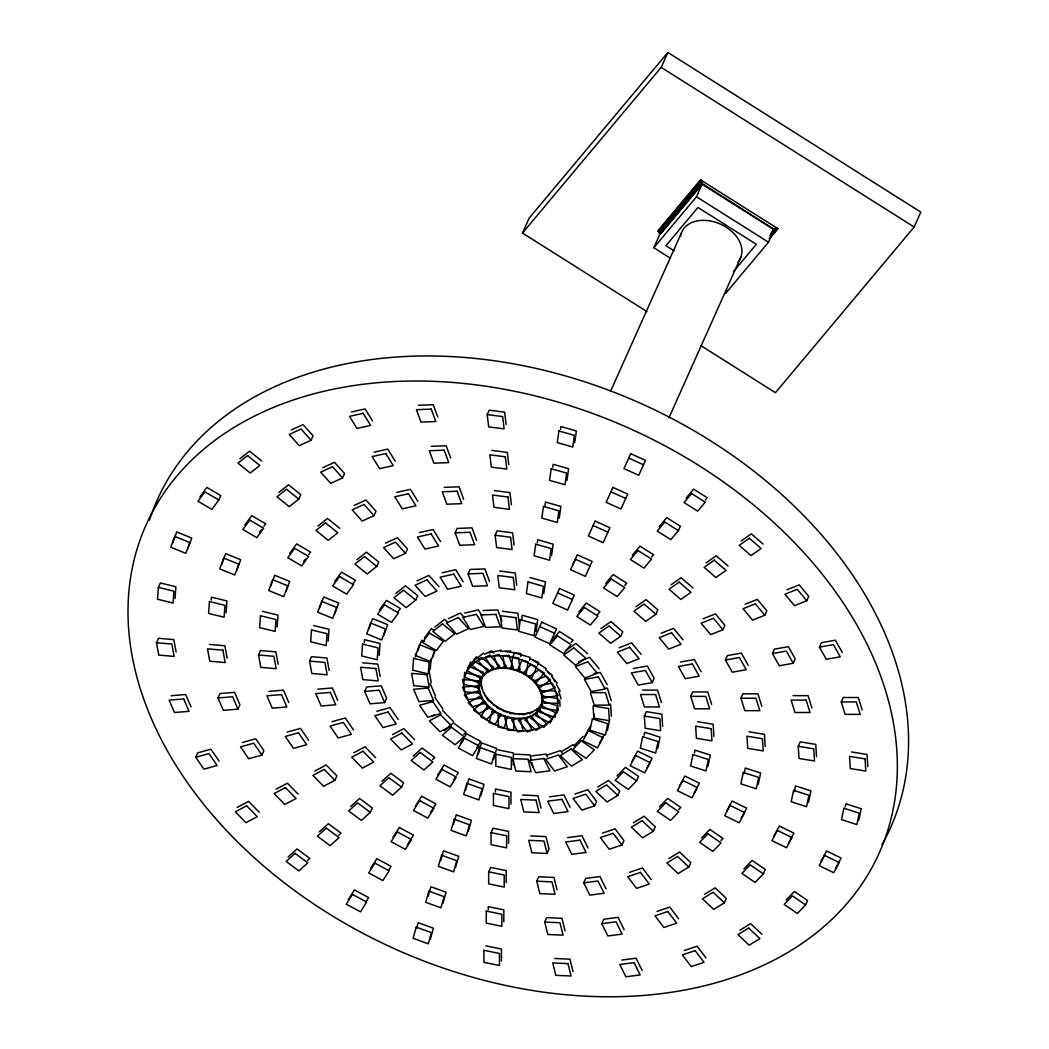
<?xml version="1.0" encoding="UTF-8"?>
<svg xmlns="http://www.w3.org/2000/svg" width="1049" height="1049" viewBox="0 0 1049 1049"><rect width="100%" height="100%" fill="white"/><g stroke="black" fill="none" stroke-linecap="round" stroke-linejoin="round"><path stroke-width="1.5" d="M488.283 909.667L488.296 906.664L503.835 909.811L503.795 921.848M488.703 871.863L488.65 883.901L504.202 887.061L504.241 875.023L488.703 871.863L490.67 867.444L506.221 870.604L506.169 882.629M491.076 832.644L491.037 844.681L506.575 847.841L506.628 835.804L491.076 832.644L493.056 828.225L508.608 831.385L508.555 843.422M495.43 792.021L495.443 789.018L510.981 792.179L510.942 804.203M501.409 961.068L501.448 949.03L485.91 945.87M513.328 764.996L513.367 752.959L497.829 749.799M700.548 179.851L702.306 183.601L659.519 234.91L659.519 233.048L657.867 230.832L700.548 179.851L777.952 228.708L769.625 238.661M158.386 587.388L157.534 599.241L173.046 603.031L173.911 591.177L158.386 587.388L160.366 582.969L175.878 586.758L175.026 598.612M211.19 600.12L211.4 597.156L226.925 600.933L226.073 612.786M277.106 626.974L277.972 615.12L262.447 611.331M328.153 641.149L329.006 629.295L313.494 625.519M364.318 642.657L364.528 639.693L380.053 643.483L379.2 655.337M415.365 656.844L415.574 653.881M430.234 669.511L430.982 659.139M481.281 683.686L481.701 677.772M512.581 657.369L510.915 669L526.362 673.406L528.027 661.762L512.581 657.369L514.561 652.95M521.655 619.579L522.284 615.212L537.731 619.618L536.065 631.249M537.324 542.661L537.731 539.763L553.19 544.156L551.525 555.786M544.837 506.392L545.467 502.025L560.913 506.431L559.248 518.062M552.771 467.211L553.19 464.301L568.637 468.693L566.971 480.337M560.494 429.474L560.913 426.563L576.373 430.969L574.695 442.599M529.588 660.254L530.007 657.343L516.095 653.383M543.788 593.524L545.467 581.88L530.007 577.488M557.045 712.835L557.937 708.547M593.773 717.228L594.363 714.369M607.345 730.72L609.731 719.299M644.073 735.113L644.663 732.254L660.031 737.185L657.657 748.606M694.372 752.998L694.962 750.14L710.33 755.07L707.957 766.491M744.082 773.742L745.262 768.038L760.63 772.956L758.257 784.39M794.381 791.641L795.562 785.924L810.929 790.854L808.556 802.275M845.271 806.668L845.861 803.809L861.229 808.74L858.856 820.161M416.623 928.286L418.21 922.7L433.434 928.221L430.26 939.38M428.097 896.502L430.877 886.746L446.087 892.266L442.914 903.412M440.75 860.534L443.53 850.778L458.754 856.299L455.568 867.444M453.417 824.566L456.197 814.811L471.407 820.331L468.234 831.49M465.677 790.002L468.851 778.856L484.061 784.377L480.888 795.522M478.331 754.034L481.517 742.889L496.728 748.409L493.554 759.555M702.306 183.601L774.188 229.377L775.486 228.328L777.952 228.708M172.757 542.831L176.717 531.974L191.744 538.071L187.784 548.915M221.732 564.48L225.692 553.636L240.719 559.733L236.759 570.577M270.708 586.129L274.668 575.285L289.694 581.382L285.734 592.226M319.683 607.791L323.643 596.933L338.67 603.031L334.71 613.875M368.658 629.439L372.618 618.595L387.645 624.693L383.685 635.537M417.633 651.088L421.593 640.244L424.609 641.463M432.66 657.185L435.138 650.406M468.09 668.672L470.568 661.906M481.635 678.834L483.615 673.419M218.808 500.006L204.883 491.85L197.973 501.238L211.885 509.394L218.808 500.006L220.788 495.587L206.863 487.431L199.953 496.82M156.485 642.722L171.852 644.047L174.147 656.412L158.766 655.101L156.485 642.722L158.465 638.303L173.832 639.628L176.114 651.993M311.12 440.226L301.05 429.028L289.209 434.443L299.267 445.641L311.12 440.226L313.087 435.807L303.03 424.609L291.176 430.011M298.795 499.101L286.547 489.227L276.975 496.78L289.222 506.667L298.795 499.101L300.775 494.682L288.527 484.795L278.955 492.361M218.008 697.965L219.975 693.546L234.583 692.34L239.919 704.718L237.939 709.137L223.345 710.343L218.008 697.965L232.603 696.759L237.939 709.137M195.743 757.273L208.974 753.602L217.143 765.482L203.926 769.153L195.743 757.273L197.723 752.854L210.954 749.183L219.123 761.063M258.513 654.982L273.881 656.307L276.175 668.672L260.795 667.348L258.513 654.982L260.493 650.564L275.861 651.875L278.155 664.253M342.577 477.938L332.52 466.726L320.666 472.142L330.723 483.34L342.577 477.938L344.557 473.505L334.5 462.307L322.646 467.723M261.909 755.096L253.74 743.203L240.523 746.875L248.692 758.768L261.909 755.096L263.889 750.664L255.72 738.784L242.503 742.456M374.034 515.636L363.977 504.438L352.136 509.853L362.193 521.051L374.034 515.636L376.014 511.217L365.957 500.019L354.103 505.434M309.521 661.106L324.902 662.43L327.183 674.795L311.815 673.484L309.521 661.106L311.501 656.687L326.882 658.011L329.163 670.377M646.892 311.553L522.481 233.048L529.155 218.126L667.859 52.45L920.825 212.095L914.151 227.017L775.447 392.693L700.798 345.58M376.761 566.421L364.514 556.547L354.929 564.1L367.176 573.987L376.761 566.421L378.728 562.002L366.494 552.128L356.909 559.681M405.504 553.347L395.447 542.149L383.593 547.552L393.65 558.763L405.504 553.347L407.484 548.929L397.414 537.731L385.573 543.133M487.195 414.617L502.668 416.584L504.149 428.857L488.677 426.904L487.195 414.617L489.175 410.198L504.648 412.165L506.129 424.439M364.685 691.422L366.665 687.003L381.259 685.81L386.609 698.188L384.629 702.607L370.035 703.813L364.685 691.422L379.292 690.229L384.629 702.607M334.893 780.325L324.233 769.415L312.93 775.408L323.59 786.317L334.893 780.325L336.873 775.906L326.213 764.996L314.91 770.989M415.732 600.094L403.498 590.207L393.913 597.773L406.16 607.646L415.732 600.094L417.712 595.675L405.478 585.788L395.893 593.341M522.481 233.048L661.185 67.372L667.859 52.45M455.161 532.84L470.018 532.289L474.594 544.706L459.737 545.257L455.161 532.84L457.141 528.421L471.998 527.857L476.574 540.287M468.09 573.882L482.946 573.331L487.51 585.762L472.653 586.312L468.09 573.882L470.057 569.463L484.913 568.912L489.49 581.343M370.323 812.372L357.604 802.905L348.674 810.969L361.407 820.436L370.323 812.372L372.303 807.953L359.584 798.486L350.654 806.55M495.141 535.265L510.614 537.232L512.096 549.519L496.623 547.552L495.141 535.265L497.121 530.846L512.594 532.813L514.076 545.087M401.583 787.143L388.851 777.676L379.935 785.74L392.654 795.221L401.583 787.143L403.563 782.724L390.831 773.257L381.902 781.321M670.416 258.238L653.802 247.761L659.401 235.225L702.083 184.244L774.083 229.692L768.484 242.214L725.803 293.195L727.049 290.416M653.802 247.761L696.484 196.779L702.083 184.244M610.544 391.343L681.286 233.206M668.921 417.895L741 256.769M620.772 636.205L608.984 625.991L598.848 633.085L610.649 643.299L620.772 636.205L622.752 631.786L610.964 621.572L600.828 628.666M678.388 530.624L664.804 522.048L657.264 531.069L670.849 539.645L678.388 530.624L680.368 526.205L666.784 517.629L659.244 526.637M547.067 853.44L543.985 841.01L528.748 840.341L531.843 852.771L547.067 853.44L549.047 849.021L545.965 836.591L530.728 835.922M655.861 614.268L644.073 604.054L633.937 611.161L645.725 621.375L655.861 614.268L657.841 609.849L646.053 599.635L635.917 606.742M536.747 881.199L551.971 881.868L555.065 894.299L539.829 893.63L536.747 881.199L538.714 876.78L553.951 877.449L557.045 889.867M594.639 805.842L585.788 794.172L573.016 798.459L581.867 810.13L594.639 805.842L596.619 801.423L587.768 789.74L574.996 794.027M544.733 922.058L559.969 922.727L563.051 935.157L547.814 934.489L544.733 922.058L546.713 917.639L561.936 918.308L565.031 930.725M652.203 682.624L645.371 670.429L631.406 672.92L638.238 685.102L652.203 682.624L654.183 678.205L647.351 666.01L633.386 668.501M644.361 716.061L659.887 718.591L660.647 730.773L645.122 728.242L644.361 716.061L646.341 711.642L661.867 714.172L662.627 726.354M617.795 795.43L606.558 784.862L595.832 791.418L607.069 801.987L617.795 795.43L619.775 791.012L608.538 780.443L597.799 786.986M583.716 882.838L598.009 880.99L604.106 893.289L589.813 895.138L583.716 882.838L585.696 878.406L599.989 876.558L606.086 888.87M636.573 780.836L623.394 771.789L615.147 780.351L628.325 789.386L636.573 780.836L638.539 776.404L625.374 767.37L617.127 775.919M621.978 844.956L613.127 833.286L600.356 837.574L609.207 849.244L621.978 844.956L623.958 840.537L615.107 828.867L602.336 833.155M690.727 696.366L705.78 696.379L709.662 708.822L694.608 708.809L690.727 696.366L692.707 691.947L707.76 691.96L711.642 704.404M722.931 629.728L713.425 618.294L701.138 623.185L710.645 634.619L722.931 629.728L724.911 625.309L715.405 613.862L703.105 618.766M601.746 923.658L616.051 921.809L622.149 934.108L607.843 935.957L601.746 923.658L603.726 919.239L618.031 917.39L624.129 929.689M725.423 660.018L739.388 657.526L746.219 669.721L732.254 672.199L725.423 660.018L727.403 655.599L741.355 653.107L748.199 665.302M653.33 831.241L642.08 820.659L631.354 827.215L642.591 837.784L653.33 831.241L655.31 826.809L644.06 816.24L633.334 822.796M764.839 615.239L755.332 603.804L743.046 608.695L752.553 620.129L764.839 615.239L766.819 610.82L757.312 599.385L745.013 604.276M740.909 698.214L755.962 698.241L759.843 710.671L744.79 710.658L740.909 698.214L742.889 693.795L757.929 693.809L761.81 706.252M772.431 653.566L774.411 649.147L788.363 646.656L795.208 658.851L793.228 663.27L779.263 665.748L772.431 653.566L786.396 651.075L793.228 663.27M806.747 600.749L797.24 589.315L784.954 594.206L794.46 605.64L806.747 600.749L808.727 596.33L799.22 584.896L786.92 589.787M688.852 867.038L677.602 856.469L666.876 863.025L678.126 873.594L688.852 867.038L690.832 862.619L679.582 852.05L668.856 858.593M819.439 647.115L833.404 644.624L840.236 656.818L826.271 659.297L819.439 647.115L821.419 642.696L835.371 640.205L842.216 652.399M724.374 902.848L713.136 892.266L702.397 898.823L713.648 909.391L724.374 902.848L726.354 898.416L715.116 887.847L704.377 894.404M798.237 746.298L813.762 748.816L814.522 760.997L799.01 758.479L798.237 746.298L800.217 741.866L815.742 744.397L816.502 756.578M763.318 873.896L750.153 864.861L741.905 873.411L755.083 882.445L763.318 873.896L765.298 869.477L752.12 860.442L743.872 868.992M841.259 701.912L856.312 701.938L860.193 714.382L845.14 714.356L841.259 701.912L843.239 697.493L858.292 697.519L862.173 709.95M805.58 904.92L792.401 895.885L784.154 904.435L797.332 913.469L805.58 904.92L807.546 900.501L794.381 891.466L786.134 900.016M572.57 565.293L577.317 554.79L592.121 561.438L585.394 576.373L570.59 569.725L575.35 559.209L590.141 565.857M537.573 665.158L538.766 662.535L529.889 658.536M539.029 708.809L543.094 701.152M584.909 736.319L590.338 726.118M599.477 743.453L604.224 734.523M632.154 761.286L637.582 751.097L652.15 758.217L646.722 768.419M679.398 786.252L684.827 776.063L699.395 783.183L693.966 793.385M726.642 811.218L732.071 801.03L746.639 808.15L741.21 818.351M773.887 836.184L779.315 825.996L793.883 833.116L788.455 843.317M821.144 861.163L826.56 850.962L841.128 858.095L835.712 868.284M348.216 899.754L354.392 889.945L368.658 897.603L365.577 902.507M370.638 868.52L376.814 858.711L391.08 866.369L388.759 870.041M393.047 837.286L399.223 827.477L413.49 835.122L407.314 844.93M415.47 806.052L421.646 796.243L435.912 803.888L430.51 812.477M437.879 774.818L444.055 765.009L458.321 772.654L456.774 775.106M460.301 743.571L466.477 733.762L480.744 741.42L476.875 747.544M453.692 780.01L455.24 777.558M244.85 525.064L251.76 515.662L265.685 523.818L263.955 526.165M259.627 532.04L261.358 529.693M289.747 553.295L296.657 543.907L310.583 552.049L308.852 554.41M303.672 561.451L305.39 559.104M334.644 581.526L341.554 572.138L355.48 580.294L352.884 583.821M379.541 609.771L386.452 600.369L400.377 608.525L397.781 612.052M424.439 638.002L431.362 628.613L434.142 630.239M470.201 665.066L476.259 656.844L479.039 658.484M658.234 231.147L700.916 180.166M658.575 231.488L701.256 180.52M658.877 231.855L701.558 180.887M659.139 232.249L701.82 181.267M659.362 232.642L702.043 181.674M659.519 233.048L702.201 182.067M659.637 233.455L702.306 182.474M659.69 233.848L702.371 182.867M659.69 234.229L702.371 183.247M733.618 271.429L756.329 244.286L697.952 207.453L665.945 245.689L674.087 250.829M771.067 233.101L774.844 228.603M773.061 230.924L775.145 228.446M771.317 233.298L775.486 228.328M771.697 233.232L775.854 228.262M770.005 235.71L776.26 228.249M770.425 235.75L776.68 228.289M770.858 235.841L777.099 228.38M769.205 238.464L777.532 228.525M551.918 640.546L559.458 631.524L573.056 640.1L571.167 642.355M578.746 612.065L586.299 603.057L599.884 611.633L597.051 615.016M605.575 583.598L613.127 574.577L626.712 583.152L624.824 585.408M632.403 555.118L639.956 546.109L653.54 554.685L651.652 556.94M686.072 498.17L693.612 489.162L707.196 497.737L705.321 499.993M535.711 710.671L540.864 705.334M574.865 744.908L583.113 736.359M659.375 806.943L667.623 798.394L680.801 807.428L678.729 809.566M701.624 837.967L709.871 829.418L723.049 838.453L720.991 840.59M288.147 857.007L297.077 848.943L309.796 858.41L307.567 860.429M319.407 831.778L328.324 823.714L341.056 833.181L338.827 835.201M413.162 756.093L422.078 748.029L434.811 757.496L432.581 759.515M444.409 730.865L453.338 722.8L466.058 732.281L463.828 734.287M239.972 458.701L249.544 451.136L261.791 461.022M317.939 526.021L327.511 518.468L339.758 528.342M434.876 627.014L444.448 619.448L446.9 621.428M473.86 660.673L483.432 653.107M565.739 650.603L575.875 643.496L587.663 653.711M671.006 584.804L681.129 577.711L692.93 587.925M706.095 562.867L716.218 555.773L728.019 565.988M741.184 540.943L751.307 533.849L763.108 544.064M529.43 713.74L537.481 708.836M562.277 751.189L573.003 744.633L575.258 746.744M739.899 930.201L750.638 923.658L761.876 934.226M237.284 807.363L248.6 801.37L259.26 812.267M276.097 789.176L287.4 783.183L298.073 794.08M353.71 752.802L365.013 746.809L375.686 757.719M392.523 734.628L403.826 728.635L414.486 739.532M431.323 716.441L434.155 714.946M417.03 580.844L428.884 575.429L438.941 586.627M448.5 618.556L460.341 613.141L464.366 617.625M484.402 654.222L491.811 650.839L493.817 653.081M578.76 661.683L589.682 657.33L599.189 668.777M619.29 647.744L631.59 642.84L641.096 654.288M661.198 633.255L673.497 628.351L683.004 639.798M523.149 714.854L533.089 711.51M547.644 754.913L560.428 750.625L562.395 753.221M629.675 872.27L642.447 867.982L651.298 879.652M657.015 911.384L669.787 907.097L678.637 918.767M684.354 950.499L697.139 946.211L705.99 957.894M287.269 732.058L300.486 728.386L308.655 740.279M332.035 721.673L345.265 718.001L353.434 729.881M376.801 711.274L390.031 707.603L398.2 719.483M351.481 411.955L365.118 408.913L372.579 420.977M374.139 452.158L387.763 449.116L395.237 461.18M396.784 492.361L410.421 489.319L417.895 501.383M419.443 532.564L433.08 529.522L440.541 541.586M442.101 572.78L455.738 569.725L463.199 581.789M464.759 612.983L478.383 609.928L481.701 615.291M488.926 652.845L501.042 650.144M594.127 673.563L600.343 672.461L607.174 684.656M680.395 662.05L694.359 659.559L701.191 671.753M518.324 714.5L527.857 713.268M531.581 755.936L545.886 754.087L547.237 756.827M549.624 796.768L563.916 794.919L570.013 807.219M567.653 837.587L581.959 835.738L588.056 848.038M621.769 960.058L636.061 958.209L642.158 970.522M171.092 695.723L185.686 694.517L191.023 706.895M268.872 691.357L283.479 690.163L288.816 702.542M317.768 689.18L332.376 687.987L337.712 700.365M418.394 405.255L433.25 404.704L437.813 417.135M431.309 446.31L446.166 445.759L450.729 458.19M444.225 487.365L459.082 486.815L463.645 499.245M482.973 610.518L497.842 609.967L501.894 621.021M500.36 651.403L510.758 651.023M604.381 688.262L607.397 688.262L611.279 700.706M642.526 690.098L657.579 690.111L661.46 702.555M793.057 695.644L808.11 695.671L811.992 708.101M509.801 713.49L521.996 714.015M514.744 754.205L529.981 754.874L531.135 759.542M522.743 795.063L537.967 795.732L541.061 808.163M554.698 958.498L569.935 959.166L573.016 971.584M209.472 644.44L224.853 645.751L227.135 658.129M362.521 662.811L377.889 664.135L380.184 676.5M491.824 450.414L507.296 452.381L508.778 464.655M494.472 490.63L509.945 492.597L511.427 504.871M499.77 571.062L515.243 573.029L516.724 585.303M502.419 611.279L517.891 613.245L519.373 625.519M505.067 651.495L520.54 653.461L520.907 656.53M697.624 721.725L713.15 724.243L713.923 736.424M748.92 731.796L764.446 734.326L765.219 746.508M851.5 751.949L867.025 754.467L867.798 766.649M503.323 711.222L515.754 713.74M497.213 708.036L509.381 712.441M628.705 458.125L643.509 464.773M610.911 491.811L625.715 498.472M593.131 525.51L607.935 532.171M557.557 592.908L572.361 599.556M539.776 626.607L554.58 633.255M493.174 704.823L503.153 710.186M661.185 67.372L914.151 227.017M696.484 196.779L768.484 242.214M532.63 660.005L546.227 668.58M487.129 699.473L497.318 707.052M545.493 669.524L552.574 675.648M484.638 695.539L492.099 703.171M442.626 710.448L453.299 721.345M547.775 671.819L549.676 674.114M551.577 676.395L557.281 683.253M483.196 692.091L487.733 698.7M434.797 697.205L442.966 709.098M553.334 678.913L554.855 681.627M556.363 684.328L560.166 691.107M480.835 685.574L484.389 693.835M430.156 683.62L435.505 696.011M558.671 691.081L561.097 698.857M531.909 762.636L533.076 767.304M481.071 682.571L482.212 688.76M428.91 670.259L431.191 682.637M610.57 704.089L611.344 716.27M559.668 700.103L560.048 706.2M149.469 520.186A401.597 285.459 24.1 0 1 638.553 402.423A401.597 285.459 24.1 0 1 881.999 844.655M680.565 236.13A32.126 22.842 24.1 0 1 720.545 224.171A32.126 22.842 24.1 0 1 738.05 261.962M483.93 950.289L483.891 962.326L499.429 965.486L499.468 953.449L483.93 950.289M486.316 911.083L486.264 923.107L501.815 926.267L501.855 914.243L486.316 911.083M493.463 793.437L493.423 805.462L508.962 808.622L509.014 796.597L493.463 793.437M495.849 754.218L495.81 766.255L511.348 769.415L511.387 757.378L495.849 754.218M498.236 715.012L498.183 727.036L513.735 730.196L513.774 718.159L498.236 715.012M209.433 601.575L208.567 613.429L224.093 617.205L224.945 605.352L209.433 601.575M260.467 615.75L259.614 627.604L275.126 631.393L275.992 619.539L260.467 615.75M311.514 629.938L310.648 641.791L326.173 645.568L327.026 633.714L311.514 629.938M362.561 644.112L361.695 655.966L377.22 659.755L378.073 647.902L362.561 644.112M413.594 658.3L412.742 670.154L428.254 673.93L429.12 662.076L413.594 658.3M464.641 672.475L463.776 684.328L479.301 688.118L480.154 676.264L464.641 672.475M520.304 619.644L518.639 631.275L534.085 635.668L535.764 624.037L520.304 619.644M528.027 581.907L526.362 593.55L541.822 597.943L543.487 586.312L528.027 581.907M535.764 544.182L534.085 555.813L549.545 560.218L551.21 548.575L535.764 544.182M543.487 506.444L541.822 518.088L557.268 522.481L558.933 510.85L543.487 506.444M551.21 468.719L549.545 480.35L564.991 484.756L566.67 473.112L551.21 468.719M558.933 430.982L557.268 442.626L572.728 447.018L574.393 435.387L558.933 430.982M542.084 700.902L539.711 712.323L555.078 717.254L557.452 705.833L542.084 700.902M592.383 718.788L590.01 730.209L605.378 735.139L607.751 723.718L592.383 718.788M642.683 736.673L640.31 748.094L655.677 753.025L658.051 741.604L642.683 736.673M692.983 754.572L690.609 765.993L705.977 770.91L708.35 759.489L692.983 754.572M743.282 772.457L740.909 783.878L756.277 788.809L758.65 777.388L743.282 772.457M793.595 790.343L791.208 801.764L806.576 806.694L808.949 795.273L793.595 790.343M843.894 808.228L841.508 819.649L856.876 824.58L859.249 813.159L843.894 808.228M416.243 927.132L413.057 938.278L428.28 943.798L431.454 932.64L416.243 927.132M428.897 891.165L425.724 902.31L440.934 907.831L444.107 896.685L428.897 891.165M441.55 855.197L438.377 866.356L453.601 871.863L456.774 860.718L441.55 855.197M454.217 819.243L451.044 830.388L466.254 835.909L469.428 824.75L454.217 819.243M466.871 783.275L463.697 794.421L478.921 799.941L482.094 788.796L466.871 783.275M479.537 747.308L476.364 758.466L491.575 763.974L494.748 752.828L479.537 747.308M492.191 711.353L489.018 722.499L504.228 728.019L507.414 716.873L492.191 711.353M174.737 536.406L170.777 547.25L185.804 553.334L189.777 542.49L174.737 536.406M223.712 558.055L219.752 568.899L234.779 574.996L238.752 564.152L223.712 558.055M272.688 579.704L268.728 590.548L283.755 596.645L287.728 585.801L272.688 579.704M321.663 601.365L317.703 612.21L332.73 618.294L336.703 607.45L321.663 601.365M370.638 623.014L366.678 633.858L381.705 639.956L385.678 629.112L370.638 623.014M419.613 644.663L415.653 655.507L430.68 661.604L434.653 650.76L419.613 644.663M468.588 666.325L464.628 677.169L479.655 683.266L483.628 672.409L468.588 666.325M521.982 660.293L517.236 670.809L532.04 677.457L536.786 666.954L521.982 660.293M541.756 622.175L535.029 637.11L549.82 643.771L556.547 628.836L541.756 622.175M559.537 588.489L552.81 603.411L567.614 610.072L574.341 595.137L559.537 588.489M595.111 521.091L588.384 536.026L603.188 542.674L609.915 527.739L595.111 521.091M612.891 487.392L606.165 502.327L620.969 508.975L627.695 494.053L612.891 487.392M630.685 453.692L623.958 468.628L638.749 475.289L645.476 460.354L630.685 453.692M541.114 705.571L535.685 715.772L550.253 722.905L555.682 712.704L541.114 705.571M588.358 730.55L582.929 740.738L597.497 747.871L602.926 737.67L588.358 730.55M635.602 755.516L630.174 765.704L644.742 772.838L650.17 762.636L635.602 755.516M682.847 780.482L677.431 790.671L691.986 797.804L697.415 787.602L682.847 780.482M730.091 805.448L724.675 815.637L739.243 822.77L744.659 812.569L730.091 805.448M777.335 830.415L771.92 840.616L786.488 847.736L791.903 837.548L777.335 830.415M824.58 855.381L819.164 865.582L833.732 872.702L839.148 862.514L824.58 855.381M352.425 894.364L346.249 904.172L360.502 911.83L366.678 902.022L352.425 894.364M374.834 863.13L368.658 872.938L382.924 880.596L389.1 870.788L374.834 863.13M397.256 831.896L391.08 841.704L405.334 849.362L411.51 839.554L397.256 831.896M419.666 800.662L413.49 810.471L427.756 818.115L433.932 808.307L419.666 800.662M442.088 769.428L435.912 779.237L450.165 786.881L456.341 777.073L442.088 769.428M464.497 738.194L458.321 748.003L472.588 755.647L478.764 745.839L464.497 738.194M486.92 706.947L480.744 716.755L494.997 724.413L501.173 714.605L486.92 706.947M249.78 520.081L242.87 529.483L256.795 537.639L263.705 528.237L249.78 520.081M294.677 548.325L287.767 557.714L301.692 565.87L308.603 556.481L294.677 548.325M339.588 576.557L332.664 585.958L346.59 594.114L353.5 584.713L339.588 576.557M384.485 604.801L377.561 614.189L391.487 622.345L398.397 612.944L384.485 604.801M429.382 633.032L422.459 642.421L436.384 650.577L443.294 641.188L429.382 633.032M474.279 661.263L467.369 670.665L481.281 678.821L488.205 669.419L474.279 661.263M530.65 664.423L523.11 673.432L536.695 682.007L544.247 672.999L530.65 664.423M557.491 635.956L549.938 644.965L563.536 653.54L571.076 644.532L557.491 635.956M584.319 607.476L576.766 616.484L590.364 625.06L597.904 616.051L584.319 607.476M611.147 578.996L603.595 588.017L617.192 596.593L624.732 587.571L611.147 578.996M637.976 550.528L630.436 559.537L644.02 568.112L651.56 559.104L637.976 550.528M691.632 493.581L684.092 502.589L697.677 511.165L705.23 502.156L691.632 493.581M538.884 709.753L530.637 718.303L543.815 727.337L552.062 718.788L538.884 709.753M581.133 740.778L572.898 749.327L586.063 758.361L594.311 749.812L581.133 740.778M665.643 802.813L657.395 811.362L670.573 820.397L678.821 811.847L665.643 802.813M707.891 833.837L699.644 842.386L712.822 851.421L721.069 842.871L707.891 833.837M295.097 853.361L286.167 861.426L298.899 870.893L307.816 862.829L295.097 853.361M326.344 828.133L317.427 836.197L330.147 845.664L339.076 837.6L326.344 828.133M420.111 752.448L411.182 760.512L423.914 769.992L432.831 761.928L420.111 752.448M451.358 727.219L442.429 735.283L455.161 744.764L464.091 736.7L451.358 727.219M482.606 701.991L473.689 710.068L486.408 719.535L495.338 711.471L482.606 701.991M247.577 455.554L237.992 463.12L250.239 472.994L259.811 465.441L247.577 455.554M325.531 522.887L315.959 530.44L328.193 540.327L337.778 532.761L325.531 522.887M442.468 623.867L432.896 631.432L445.143 641.306L454.715 633.753L442.468 623.867M481.452 657.539L471.88 665.092L484.113 674.979L493.699 667.413L481.452 657.539M538.806 669.852L528.67 676.946L540.471 687.161L550.594 680.067L538.806 669.852M573.895 647.915L563.759 655.022L575.56 665.236L585.683 658.143L573.895 647.915M679.162 582.129L669.026 589.223L680.814 599.438L690.95 592.344L679.162 582.129M714.251 560.192L704.115 567.299L715.903 577.514L726.039 570.407L714.251 560.192M749.34 538.268L739.204 545.362L750.992 555.577L761.128 548.483L749.34 538.268M535.501 713.254L524.775 719.811L536.026 730.379L546.752 723.823L535.501 713.254M571.036 749.052L560.297 755.608L571.548 766.176L582.274 759.633L571.036 749.052M748.658 928.077L737.932 934.62L749.17 945.201L759.909 938.645L748.658 928.077M246.62 805.789L235.317 811.782L245.977 822.678L257.28 816.686L246.62 805.789M285.42 787.602L274.117 793.595L284.79 804.491L296.093 798.499L285.42 787.602M363.033 751.241L351.73 757.221L362.403 768.13L373.706 762.138L363.033 751.241M401.846 733.054L390.543 739.047L401.203 749.943L412.506 743.951L401.846 733.054M440.659 714.867L429.343 720.86L440.016 731.756L451.319 725.777L440.659 714.867M479.459 696.68L468.156 702.673L478.816 713.582L490.132 707.59L479.459 696.68M426.904 579.848L415.063 585.263L425.12 596.461L436.961 591.059L426.904 579.848M458.374 617.559L446.52 622.975L456.577 634.173L468.431 628.757L458.374 617.559M489.831 655.271L477.99 660.673L488.047 671.885L499.888 666.469L489.831 655.271M545.795 676.238L533.508 681.142L543.015 692.576L555.301 687.685L545.795 676.238M587.702 661.749L575.416 666.653L584.922 678.087L597.209 673.196L587.702 661.749M629.61 647.259L617.323 652.163L626.83 663.597L639.116 658.706L629.61 647.259M671.517 632.783L659.231 637.674L668.738 649.108L681.024 644.217L671.517 632.783M531.109 715.929L518.337 720.217L527.188 731.9L539.96 727.613L531.109 715.929M558.448 755.044L545.677 759.332L554.528 771.015L567.299 766.727L558.448 755.044M640.467 872.401L627.695 876.689L636.546 888.359L649.318 884.071L640.467 872.401M667.82 911.515L655.035 915.803L663.886 927.486L676.671 923.199L667.82 911.515M695.159 950.63L682.375 954.918L691.225 966.601L704.01 962.313L695.159 950.63M298.506 732.805L285.289 736.477L293.458 748.37L306.688 744.698L298.506 732.805M343.285 722.42L330.055 726.092L338.224 737.971L351.454 734.3L343.285 722.42M388.051 712.022L374.834 715.693L383.003 727.586L396.22 723.902L388.051 712.022M432.817 701.624L419.6 705.295L427.769 717.188L440.986 713.517L432.817 701.624M477.583 691.239L464.366 694.91L472.535 706.79L485.766 703.118L477.583 691.239M363.138 413.332L349.501 416.374L356.975 428.438L370.599 425.396L363.138 413.332M385.796 453.535L372.159 456.577L379.62 468.641L393.257 465.599L385.796 453.535M408.441 493.738L394.817 496.78L402.278 508.844L415.915 505.802L408.441 493.738M431.1 533.941L417.463 536.996L424.937 549.047L438.574 546.005L431.1 533.941M453.758 574.144L440.121 577.199L447.595 589.263L461.219 586.207L453.758 574.144M476.416 614.36L462.779 617.402L470.24 629.466L483.877 626.41L476.416 614.36M499.062 654.563L485.438 657.605L492.899 669.668L506.536 666.626L499.062 654.563M551.354 683.332L537.39 685.823L544.234 698.018L558.186 695.526L551.354 683.332M598.363 676.88L584.398 679.372L591.23 691.553L605.194 689.075L598.363 676.88M692.379 663.978L678.415 666.469L685.246 678.651L699.211 676.172L692.379 663.978M525.877 717.686L511.571 719.535L517.668 731.835L531.974 729.986L525.877 717.686M543.907 758.506L529.614 760.355L535.711 772.667L550.004 770.818L543.907 758.506M561.949 799.338L547.644 801.187L553.741 813.486L568.034 811.638L561.949 799.338M579.979 840.157L565.686 842.006L571.771 854.306L586.076 852.457L579.979 840.157M634.081 962.628L619.789 964.477L625.886 976.789L640.178 974.941L634.081 962.628M183.706 698.936L169.112 700.142L174.449 712.52L189.043 711.314L183.706 698.936M281.499 694.582L266.905 695.789L272.242 708.167L286.836 706.96L281.499 694.582M330.396 692.406L315.788 693.599L321.138 705.99L335.732 704.784L330.396 692.406M428.189 688.052L413.581 689.245L418.918 701.637L433.525 700.43L428.189 688.052M477.085 685.862L462.478 687.069L467.815 699.447L482.422 698.254L477.085 685.862M431.27 409.123L416.414 409.674L420.977 422.104L435.833 421.554L431.27 409.123M444.186 450.178L429.329 450.729L433.893 463.16L448.762 462.609L444.186 450.178M457.102 491.234L442.245 491.784L446.822 504.215L461.678 503.664L457.102 491.234M495.862 614.386L481.006 614.937L485.569 627.368L500.425 626.817L495.862 614.386M508.778 655.441L493.922 655.992L498.485 668.423L513.341 667.872L508.778 655.441M555.236 690.832L540.196 690.819L544.077 703.25L559.117 703.276L555.236 690.832M605.417 692.681L590.364 692.668L594.245 705.112L609.299 705.125L605.417 692.681M655.599 694.53L640.546 694.517L644.427 706.96L659.48 706.974L655.599 694.53M806.13 700.089L791.09 700.063L794.972 712.507L810.012 712.52L806.13 700.089M520.016 718.447L504.779 717.765L507.873 730.196L523.11 730.865L520.016 718.447M528.001 759.292L512.777 758.624L515.859 771.054L531.096 771.723L528.001 759.292M536 800.151L520.763 799.482L523.844 811.913L539.081 812.582L536 800.151M567.955 963.585L552.718 962.916L555.813 975.334L571.036 976.003L567.955 963.585M222.873 650.17L207.492 648.859L209.787 661.224L225.155 662.548L222.873 650.17M375.922 668.554L360.541 667.243L362.823 679.608L378.204 680.919L375.922 668.554M426.93 674.677L411.562 673.366L413.844 685.731L429.225 687.056L426.93 674.677M477.951 680.814L462.57 679.49L464.864 691.855L480.232 693.179L477.951 680.814M505.316 456.8L489.844 454.833L491.325 467.12L506.798 469.073L505.316 456.8M507.965 497.016L492.492 495.049L493.974 507.336L509.447 509.303L507.965 497.016M513.263 577.448L497.79 575.481L499.272 587.768L514.744 589.735L513.263 577.448M515.911 617.664L500.439 615.697L501.92 627.984L517.393 629.951L515.911 617.664M518.56 657.88L503.087 655.913L504.569 668.2L520.042 670.167L518.56 657.88M557.294 698.437L541.782 695.907L542.543 708.088L558.068 710.619L557.294 698.437M608.59 708.508L593.065 705.99L593.839 718.172L609.364 720.689L608.59 708.508M711.17 728.662L695.657 726.144L696.418 738.326L711.943 740.843L711.17 728.662M762.466 738.745L746.94 736.214L747.714 748.396L763.239 750.927L762.466 738.745M865.045 758.899L849.533 756.368L850.293 768.55L865.818 771.081L865.045 758.899M214.704 817.486A401.597 285.459 24.1 0 0 872.362 866.854A401.597 285.459 24.1 0 0 450.952 382.334A401.597 285.459 24.1 0 0 214.704 817.486"/></g></svg>
